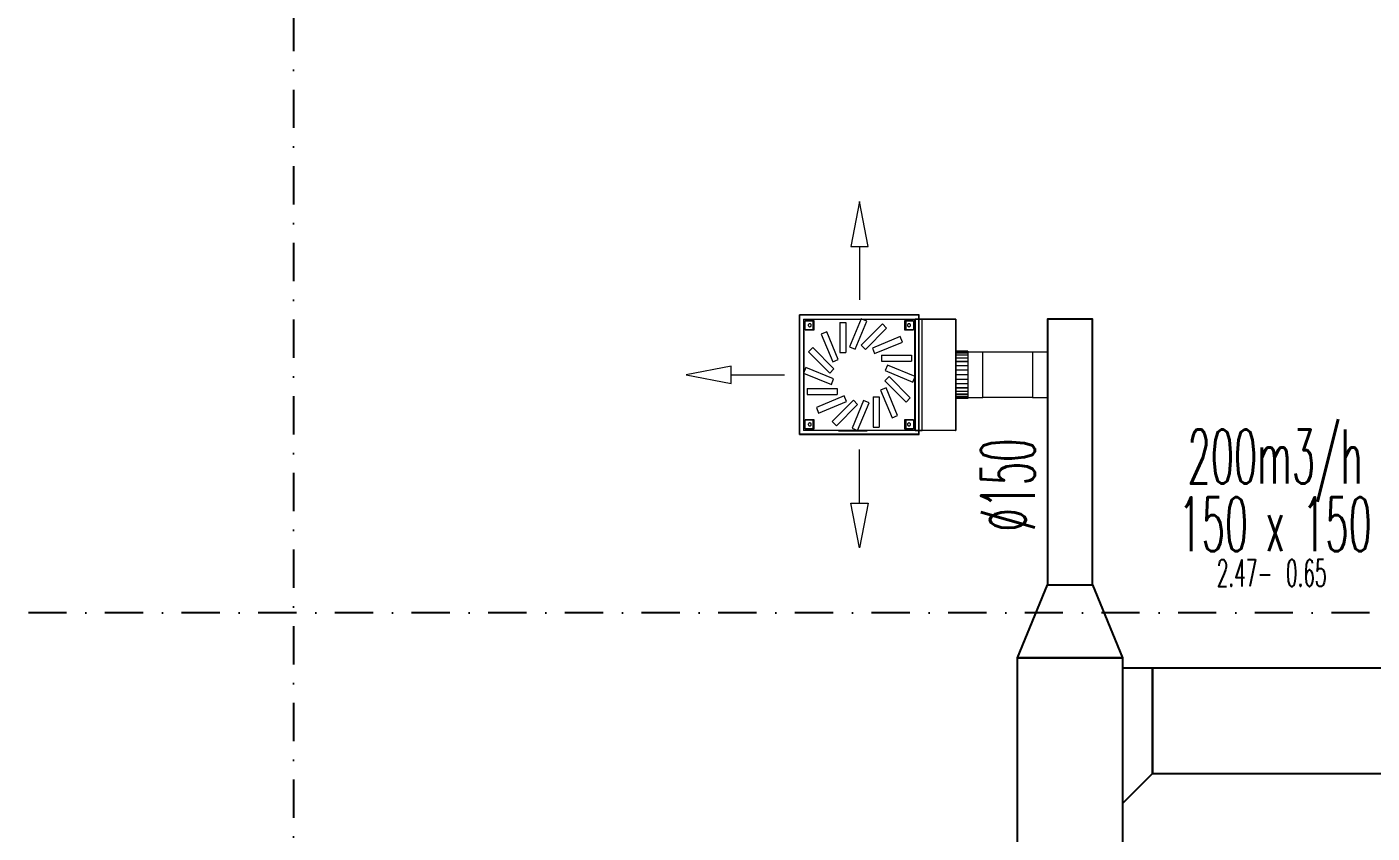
# Model space of a CAD drawing. Header units: inches. Extents: x -772 to 6765, y -813 to 4093.
# Drawn here: x 4611.3 to 5058.8, y 2571.7 to 2839.9 of the extents above; entities that cross this region are included whole.
import ezdxf
from ezdxf.enums import TextEntityAlignment as Align

# ---------------------------------------------------------------- set-up
doc = ezdxf.new("R2010")
doc.units = ezdxf.units.IN
doc.header["$MEASUREMENT"] = 0
doc.linetypes.add('DASHDOT', pattern=[25.4, 12.7, -6.35, 0, -6.35])
doc.layers.add('H_STR_Aks', color=250, linetype='DASHDOT')
doc.layers.add('MTY-UFLEME-KANALI', color=20, linetype='Continuous')
doc.layers.add('HIZ-PA', color=253, linetype='Continuous', lineweight=0, transparency=0.5)
for name, color, linetype, lineweight in [('MTY-UFLEME-KANALI-CAP', 21, 'Continuous', 0), ('MTY-UFLEME-KANALI-Flex', 21, 'ZIGZAG', 0), ('STM-U-MENFEZ', 2, 'Continuous', 0), ('VDI3805_Objects', 7, 'Continuous', 0)]:
    doc.layers.add(name, color=color, linetype=linetype, lineweight=lineweight)
doc.styles.add('CAP', font='simplxtw.shx', dxfattribs={"width": 0.65})
doc.linetypes.add('ZIGZAG', pattern='A,0.0001,-0.2,[131,ltypeshp.shx,S=0.2,R=0,X=-0.2,Y=0],-0.4,[131,ltypeshp.shx,S=0.2,R=180.00002,X=0.2,Y=0],-0.2', length=0.8001)

# ---------------------------------------------------------------- blocks, each defined once
blk = doc.blocks.new('HF 400x400')
at = {"layer": 'STM-U-MENFEZ'}
for points in [[(0.199, 0.6261), (0.2279, 0.6261), (0.199, 0.7751), (0.1701, 0.6261), (0.199, 0.6261), (0.199, 0.448)], [(-0.2281, 0.199), (-0.2281, 0.1701), (-0.3771, 0.199), (-0.2281, 0.2279), (-0.2281, 0.199), (-0.05, 0.199)], [(0.199, -0.2281), (0.2279, -0.2281), (0.199, -0.3771), (0.1701, -0.2281), (0.199, -0.2281), (0.199, -0.05)]]:
    blk.add_lwpolyline(points, dxfattribs=at)
at = {"layer": 'VDI3805_Objects', "color": 7}
for p, q in [((0, 0.398), (0, 0)), ((0, 0.398), (0.398, 0.398)), ((0.1084, 0.3542), (0.1225, 0.3683)), ((0.1225, 0.3683), (0.1932, 0.2976)), ((0.1294, 0.3845), (0.1294, 0.3855)), ((0.1294, 0.3855), (0.225, 0.3855)), ((0.225, 0.3845), (0.1294, 0.3845)), ((0.1746, 0.377), (0.1931, 0.3847)), ((0.2129, 0.2847), (0.1746, 0.377)), ((0.1931, 0.3847), (0.2314, 0.2923)), ((0.225, 0.3845), (0.225, 0.3855)), ((0.2446, 0.3728), (0.2646, 0.3728)), ((0.2446, 0.2728), (0.2446, 0.3728)), ((0.2646, 0.2728), (0.2646, 0.3728)), ((0.398, 0.398), (0.398, 0)), ((0.0559, 0.3077), (0.0635, 0.3261)), ((0.0635, 0.3261), (0.1559, 0.2879)), ((0.1791, 0.2835), (0.1084, 0.3542)), ((0.2694, 0.2497), (0.3077, 0.3421)), ((0.3261, 0.3345), (0.2879, 0.2421)), ((0.3077, 0.3421), (0.3261, 0.3345)), ((0.1483, 0.2694), (0.0559, 0.3077)), ((0.1559, 0.2879), (0.1483, 0.2694)), ((0.1932, 0.2976), (0.1791, 0.2835)), ((0.2314, 0.2923), (0.2129, 0.2847)), ((0.2446, 0.2728), (0.2646, 0.2728)), ((0.2835, 0.2189), (0.3542, 0.2896)), ((0.3683, 0.2755), (0.2976, 0.2048)), ((0.3542, 0.2896), (0.3683, 0.2755)), ((0.0133, 0.1931), (0.1057, 0.2314)), ((0.0252, 0.2446), (0.0252, 0.2646)), ((0.0252, 0.2646), (0.1252, 0.2646)), ((0.0252, 0.2446), (0.1252, 0.2446)), ((0.1057, 0.2314), (0.1133, 0.2129)), ((0.1252, 0.2446), (0.1252, 0.2646)), ((0.2879, 0.2421), (0.2694, 0.2497)), ((0.021, 0.1746), (0.0133, 0.1931)), ((0.1133, 0.2129), (0.021, 0.1746)), ((0.0297, 0.1225), (0.1004, 0.1932)), ((0.1145, 0.1791), (0.0438, 0.1084)), ((0.1004, 0.1932), (0.1145, 0.1791)), ((0.2976, 0.2048), (0.2835, 0.2189)), ((0.2847, 0.1851), (0.377, 0.2234)), ((0.2923, 0.1666), (0.2847, 0.1851)), ((0.3847, 0.2049), (0.2923, 0.1666)), ((0.377, 0.2234), (0.3847, 0.2049)), ((0.0719, 0.0635), (0.1101, 0.1559)), ((0.1286, 0.1483), (0.0903, 0.0559)), ((0.1101, 0.1559), (0.1286, 0.1483)), ((0.2728, 0.1534), (0.3728, 0.1534)), ((0.2728, 0.1334), (0.2728, 0.1534)), ((0.3728, 0.1334), (0.3728, 0.1534)), ((0.0438, 0.1084), (0.0297, 0.1225)), ((0.1334, 0.0252), (0.1334, 0.1252)), ((0.1334, 0.1252), (0.1534, 0.1252)), ((0.1534, 0.0252), (0.1534, 0.1252)), ((0.1666, 0.1057), (0.1851, 0.1133)), ((0.2049, 0.0133), (0.1666, 0.1057)), ((0.1851, 0.1133), (0.2234, 0.021)), ((0.2048, 0.1004), (0.2189, 0.1145)), ((0.2755, 0.0297), (0.2048, 0.1004)), ((0.2189, 0.1145), (0.2896, 0.0438)), ((0.2421, 0.1101), (0.2497, 0.1286)), ((0.3345, 0.0719), (0.2421, 0.1101)), ((0.2497, 0.1286), (0.3421, 0.0903)), ((0.2728, 0.1334), (0.3728, 0.1334)), ((0.3421, 0.0903), (0.3345, 0.0719)), ((0.0903, 0.0559), (0.0719, 0.0635)), ((0.1334, 0.0252), (0.1534, 0.0252)), ((0.2234, 0.021), (0.2049, 0.0133)), ((0.2896, 0.0438), (0.2755, 0.0297)), ((0.398, 0), (0, 0))]:
    blk.add_line(p, q, dxfattribs=at)
at = {"layer": 'VDI3805_Objects', "color": 0}
for p, q in [((0.397, 0.397), (0.001, 0.397)), ((0.001, 0.397), (0.001, 0.001)), ((0.397, 0.397), (0.397, 0.001)), ((0.397, 0.001), (0.001, 0.001))]:
    blk.add_line(p, q, dxfattribs=at)
at = {"layer": 'VDI3805_Objects', "color": 253}
for p, q in [((0.0135, 0.0135), (0.0135, 0.3845)), ((0.3845, 0.3845), (0.0135, 0.3845)), ((0.0145, 0.0145), (0.0145, 0.3835)), ((0.0145, 0.3835), (0.3835, 0.3835)), ((0.045, 0.379), (0.019, 0.379)), ((0.019, 0.379), (0.019, 0.349)), ((0.019, 0.379), (0.049, 0.379)), ((0.029, 0.364), (0.0291, 0.365)), ((0.0291, 0.363), (0.029, 0.364)), ((0.0291, 0.365), (0.0294, 0.3659)), ((0.0294, 0.3621), (0.0291, 0.363)), ((0.0294, 0.3659), (0.0298, 0.3668)), ((0.0298, 0.3612), (0.0294, 0.3621)), ((0.0298, 0.3668), (0.0305, 0.3675)), ((0.0305, 0.3605), (0.0298, 0.3612)), ((0.0305, 0.3675), (0.0312, 0.3682)), ((0.0312, 0.3598), (0.0305, 0.3605)), ((0.0312, 0.3682), (0.0321, 0.3686)), ((0.0321, 0.3594), (0.0312, 0.3598)), ((0.0321, 0.3686), (0.033, 0.3689)), ((0.033, 0.3591), (0.0321, 0.3594)), ((0.033, 0.3689), (0.034, 0.369)), ((0.034, 0.359), (0.033, 0.3591)), ((0.034, 0.369), (0.035, 0.3689)), ((0.035, 0.3591), (0.034, 0.359)), ((0.035, 0.3689), (0.0359, 0.3686)), ((0.0359, 0.3594), (0.035, 0.3591)), ((0.0359, 0.3686), (0.0368, 0.3682)), ((0.0368, 0.3598), (0.0359, 0.3594)), ((0.0368, 0.3682), (0.0375, 0.3675)), ((0.0375, 0.3605), (0.0368, 0.3598)), ((0.0375, 0.3675), (0.0382, 0.3668)), ((0.0382, 0.3612), (0.0375, 0.3605)), ((0.0382, 0.3668), (0.0386, 0.3659)), ((0.0386, 0.3621), (0.0382, 0.3612)), ((0.0386, 0.3659), (0.0389, 0.365)), ((0.0389, 0.363), (0.0386, 0.3621)), ((0.0389, 0.365), (0.039, 0.364)), ((0.039, 0.364), (0.0389, 0.363)), ((0.045, 0.379), (0.045, 0.349)), ((0.049, 0.379), (0.049, 0.349)), ((0.349, 0.349), (0.349, 0.379)), ((0.349, 0.379), (0.379, 0.379)), ((0.379, 0.379), (0.353, 0.379)), ((0.353, 0.349), (0.353, 0.379)), ((0.359, 0.364), (0.3591, 0.365)), ((0.3591, 0.363), (0.359, 0.364)), ((0.3591, 0.365), (0.3594, 0.3659)), ((0.3594, 0.3621), (0.3591, 0.363)), ((0.3594, 0.3659), (0.3598, 0.3668)), ((0.3598, 0.3612), (0.3594, 0.3621)), ((0.3598, 0.3668), (0.3605, 0.3675)), ((0.3605, 0.3605), (0.3598, 0.3612)), ((0.3605, 0.3675), (0.3612, 0.3682)), ((0.3612, 0.3598), (0.3605, 0.3605)), ((0.3612, 0.3682), (0.3621, 0.3686)), ((0.3621, 0.3594), (0.3612, 0.3598)), ((0.3621, 0.3686), (0.363, 0.3689)), ((0.363, 0.3591), (0.3621, 0.3594)), ((0.363, 0.3689), (0.364, 0.369)), ((0.364, 0.359), (0.363, 0.3591)), ((0.364, 0.369), (0.365, 0.3689)), ((0.365, 0.3591), (0.364, 0.359)), ((0.365, 0.3689), (0.3659, 0.3686)), ((0.3659, 0.3594), (0.365, 0.3591)), ((0.3659, 0.3686), (0.3668, 0.3682)), ((0.3668, 0.3598), (0.3659, 0.3594)), ((0.3668, 0.3682), (0.3675, 0.3675)), ((0.3675, 0.3605), (0.3668, 0.3598)), ((0.3675, 0.3675), (0.3682, 0.3668)), ((0.3682, 0.3612), (0.3675, 0.3605)), ((0.3682, 0.3668), (0.3686, 0.3659)), ((0.3686, 0.3621), (0.3682, 0.3612)), ((0.3686, 0.3659), (0.3689, 0.365)), ((0.3689, 0.363), (0.3686, 0.3621)), ((0.3689, 0.365), (0.369, 0.364)), ((0.369, 0.364), (0.3689, 0.363)), ((0.379, 0.349), (0.379, 0.379)), ((0.3835, 0.3835), (0.3835, 0.0145)), ((0.3845, 0.0135), (0.3845, 0.3845)), ((0.3845, 0.3845), (0.4073, 0.3845)), ((0.5195, 0.3845), (0.3845, 0.3845)), ((0.4073, 0.3845), (0.4073, 0.0135)), ((0.5195, 0.3845), (0.4073, 0.3845)), ((0.5185, 0.0135), (0.5185, 0.3845)), ((0.5185, 0.3845), (0.5195, 0.3845)), ((0.5195, 0.0135), (0.5195, 0.3845)), ((0.5195, 0.0135), (0.5195, 0.3845)), ((0.019, 0.349), (0.045, 0.349)), ((0.049, 0.349), (0.019, 0.349)), ((0.379, 0.349), (0.349, 0.349)), ((0.353, 0.349), (0.379, 0.349)), ((0.5195, 0.2765), (0.5195, 0.278)), ((0.5595, 0.278), (0.5195, 0.278)), ((0.5595, 0.277), (0.5195, 0.277)), ((0.5195, 0.277), (0.5195, 0.2755)), ((0.5195, 0.272), (0.5195, 0.2765)), ((0.5595, 0.2765), (0.5195, 0.2765)), ((0.5595, 0.2755), (0.5195, 0.2755)), ((0.5195, 0.2755), (0.5195, 0.2711)), ((0.5195, 0.2647), (0.5195, 0.272)), ((0.5595, 0.272), (0.5195, 0.272)), ((0.5595, 0.2711), (0.5195, 0.2711)), ((0.5195, 0.2711), (0.5195, 0.2639)), ((0.5595, 0.2765), (0.5595, 0.278)), ((0.5595, 0.2755), (0.5595, 0.277)), ((0.5595, 0.272), (0.5595, 0.2765)), ((0.5595, 0.2711), (0.5595, 0.2755)), ((0.5595, 0.2647), (0.5595, 0.272)), ((0.5595, 0.2639), (0.5595, 0.2711)), ((0.5195, 0.2549), (0.5195, 0.2647)), ((0.5595, 0.2647), (0.5195, 0.2647)), ((0.5595, 0.2639), (0.5195, 0.2639)), ((0.5195, 0.2639), (0.5195, 0.2542)), ((0.5195, 0.2429), (0.5195, 0.2549)), ((0.5595, 0.2549), (0.5195, 0.2549)), ((0.5595, 0.2542), (0.5195, 0.2542)), ((0.5195, 0.2542), (0.5195, 0.2423)), ((0.5195, 0.2292), (0.5195, 0.2429)), ((0.5595, 0.2429), (0.5195, 0.2429)), ((0.5595, 0.2423), (0.5195, 0.2423)), ((0.5195, 0.2423), (0.5195, 0.2288)), ((0.5195, 0.2144), (0.5195, 0.2292)), ((0.5595, 0.2292), (0.5195, 0.2292)), ((0.5595, 0.2288), (0.5195, 0.2288)), ((0.5195, 0.2288), (0.5195, 0.2142)), ((0.5595, 0.2549), (0.5595, 0.2647)), ((0.5595, 0.2542), (0.5595, 0.2639)), ((0.5595, 0.2429), (0.5595, 0.2549)), ((0.5595, 0.2423), (0.5595, 0.2542)), ((0.5595, 0.2292), (0.5595, 0.2429)), ((0.5595, 0.2288), (0.5595, 0.2423)), ((0.5595, 0.2144), (0.5595, 0.2292)), ((0.5595, 0.2142), (0.5595, 0.2288)), ((0.5195, 0.199), (0.5195, 0.2144)), ((0.5595, 0.2144), (0.5195, 0.2144)), ((0.5595, 0.2142), (0.5195, 0.2142)), ((0.5195, 0.2142), (0.5195, 0.199)), ((0.5195, 0.1836), (0.5195, 0.199)), ((0.5595, 0.199), (0.5195, 0.199)), ((0.5195, 0.199), (0.5195, 0.1838)), ((0.5595, 0.1838), (0.5195, 0.1838)), ((0.5195, 0.1838), (0.5195, 0.1692)), ((0.5195, 0.1688), (0.5195, 0.1836)), ((0.5595, 0.1836), (0.5195, 0.1836)), ((0.5595, 0.199), (0.5595, 0.2144)), ((0.5595, 0.199), (0.5595, 0.2142)), ((0.5595, 0.1836), (0.5595, 0.199)), ((0.5595, 0.1838), (0.5595, 0.199)), ((0.5595, 0.1692), (0.5595, 0.1838)), ((0.5595, 0.1688), (0.5595, 0.1836)), ((0.5595, 0.1692), (0.5195, 0.1692)), ((0.5195, 0.1692), (0.5195, 0.1557)), ((0.5195, 0.1551), (0.5195, 0.1688)), ((0.5595, 0.1688), (0.5195, 0.1688)), ((0.5595, 0.1557), (0.5195, 0.1557)), ((0.5195, 0.1557), (0.5195, 0.1438)), ((0.5195, 0.1431), (0.5195, 0.1551)), ((0.5595, 0.1551), (0.5195, 0.1551)), ((0.5595, 0.1438), (0.5195, 0.1438)), ((0.5195, 0.1438), (0.5195, 0.1341)), ((0.5195, 0.1333), (0.5195, 0.1431)), ((0.5595, 0.1431), (0.5195, 0.1431)), ((0.5595, 0.1557), (0.5595, 0.1692)), ((0.5595, 0.1551), (0.5595, 0.1688)), ((0.5595, 0.1438), (0.5595, 0.1557)), ((0.5595, 0.1431), (0.5595, 0.1551)), ((0.5595, 0.1341), (0.5595, 0.1438)), ((0.5595, 0.1333), (0.5595, 0.1431)), ((0.5595, 0.1341), (0.5195, 0.1341)), ((0.5195, 0.1341), (0.5195, 0.1269)), ((0.5195, 0.126), (0.5195, 0.1333)), ((0.5595, 0.1333), (0.5195, 0.1333)), ((0.5595, 0.1269), (0.5195, 0.1269)), ((0.5195, 0.1269), (0.5195, 0.1225)), ((0.5195, 0.1215), (0.5195, 0.126)), ((0.5595, 0.126), (0.5195, 0.126)), ((0.5595, 0.1225), (0.5195, 0.1225)), ((0.5195, 0.1225), (0.5195, 0.121)), ((0.5195, 0.1215), (0.5195, 0.12)), ((0.5595, 0.1215), (0.5195, 0.1215)), ((0.5595, 0.121), (0.5195, 0.121)), ((0.5595, 0.12), (0.5195, 0.12)), ((0.5595, 0.1269), (0.5595, 0.1341)), ((0.5595, 0.126), (0.5595, 0.1333)), ((0.5595, 0.1225), (0.5595, 0.1269)), ((0.5595, 0.1215), (0.5595, 0.126)), ((0.5595, 0.121), (0.5595, 0.1225)), ((0.5595, 0.12), (0.5595, 0.1215)), ((0.045, 0.049), (0.019, 0.049)), ((0.019, 0.049), (0.019, 0.019)), ((0.019, 0.049), (0.049, 0.049)), ((0.045, 0.049), (0.045, 0.019)), ((0.049, 0.049), (0.049, 0.019)), ((0.349, 0.019), (0.349, 0.049)), ((0.349, 0.049), (0.379, 0.049)), ((0.379, 0.049), (0.353, 0.049)), ((0.353, 0.019), (0.353, 0.049)), ((0.379, 0.019), (0.379, 0.049)), ((0.0135, 0.0135), (0.3845, 0.0135)), ((0.3835, 0.0145), (0.0145, 0.0145)), ((0.019, 0.019), (0.045, 0.019)), ((0.049, 0.019), (0.019, 0.019)), ((0.029, 0.034), (0.0291, 0.035)), ((0.0291, 0.033), (0.029, 0.034)), ((0.0291, 0.035), (0.0294, 0.0359)), ((0.0294, 0.0321), (0.0291, 0.033)), ((0.0294, 0.0359), (0.0298, 0.0368)), ((0.0298, 0.0312), (0.0294, 0.0321)), ((0.0298, 0.0368), (0.0305, 0.0375)), ((0.0305, 0.0305), (0.0298, 0.0312)), ((0.0305, 0.0375), (0.0312, 0.0382)), ((0.0312, 0.0298), (0.0305, 0.0305)), ((0.0312, 0.0382), (0.0321, 0.0386)), ((0.0321, 0.0294), (0.0312, 0.0298)), ((0.0321, 0.0386), (0.033, 0.0389)), ((0.033, 0.0291), (0.0321, 0.0294)), ((0.033, 0.0389), (0.034, 0.039)), ((0.034, 0.029), (0.033, 0.0291)), ((0.034, 0.039), (0.035, 0.0389)), ((0.035, 0.0291), (0.034, 0.029)), ((0.035, 0.0389), (0.0359, 0.0386)), ((0.0359, 0.0294), (0.035, 0.0291)), ((0.0359, 0.0386), (0.0368, 0.0382)), ((0.0368, 0.0298), (0.0359, 0.0294)), ((0.0368, 0.0382), (0.0375, 0.0375)), ((0.0375, 0.0305), (0.0368, 0.0298)), ((0.0375, 0.0375), (0.0382, 0.0368)), ((0.0382, 0.0312), (0.0375, 0.0305)), ((0.0382, 0.0368), (0.0386, 0.0359)), ((0.0386, 0.0321), (0.0382, 0.0312)), ((0.0386, 0.0359), (0.0389, 0.035)), ((0.0389, 0.033), (0.0386, 0.0321)), ((0.0389, 0.035), (0.039, 0.034)), ((0.039, 0.034), (0.0389, 0.033)), ((0.379, 0.019), (0.349, 0.019)), ((0.353, 0.019), (0.379, 0.019)), ((0.359, 0.034), (0.3591, 0.035)), ((0.3591, 0.033), (0.359, 0.034)), ((0.3591, 0.035), (0.3594, 0.0359)), ((0.3594, 0.0321), (0.3591, 0.033)), ((0.3594, 0.0359), (0.3598, 0.0368)), ((0.3598, 0.0312), (0.3594, 0.0321)), ((0.3598, 0.0368), (0.3605, 0.0375)), ((0.3605, 0.0305), (0.3598, 0.0312)), ((0.3605, 0.0375), (0.3612, 0.0382)), ((0.3612, 0.0298), (0.3605, 0.0305)), ((0.3612, 0.0382), (0.3621, 0.0386)), ((0.3621, 0.0294), (0.3612, 0.0298)), ((0.3621, 0.0386), (0.363, 0.0389)), ((0.363, 0.0291), (0.3621, 0.0294)), ((0.363, 0.0389), (0.364, 0.039)), ((0.364, 0.029), (0.363, 0.0291)), ((0.364, 0.039), (0.365, 0.0389)), ((0.365, 0.0291), (0.364, 0.029)), ((0.365, 0.0389), (0.3659, 0.0386)), ((0.3659, 0.0294), (0.365, 0.0291)), ((0.3659, 0.0386), (0.3668, 0.0382)), ((0.3668, 0.0298), (0.3659, 0.0294)), ((0.3668, 0.0382), (0.3675, 0.0375)), ((0.3675, 0.0305), (0.3668, 0.0298)), ((0.3675, 0.0375), (0.3682, 0.0368)), ((0.3682, 0.0312), (0.3675, 0.0305)), ((0.3682, 0.0368), (0.3686, 0.0359)), ((0.3686, 0.0321), (0.3682, 0.0312)), ((0.3686, 0.0359), (0.3689, 0.035)), ((0.3689, 0.033), (0.3686, 0.0321)), ((0.3689, 0.035), (0.369, 0.034)), ((0.369, 0.034), (0.3689, 0.033)), ((0.3845, 0.0135), (0.4073, 0.0135)), ((0.5195, 0.0135), (0.3845, 0.0135)), ((0.4073, 0.0135), (0.5195, 0.0135)), ((0.5195, 0.0135), (0.5185, 0.0135))]:
    blk.add_line(p, q, dxfattribs=at)
at = {"layer": 'VDI3805_Objects', "color": 38}
for p, q in [((0.1318, 0.3858), (0.1302, 0.3858)), ((0.1302, 0.3858), (0.1302, 0.3846)), ((0.1302, 0.3858), (0.1324, 0.3858)), ((0.1302, 0.3846), (0.1318, 0.3846)), ((0.1324, 0.3846), (0.1302, 0.3846)), ((0.1337, 0.3858), (0.1318, 0.3858)), ((0.1318, 0.3858), (0.1318, 0.3846)), ((0.1318, 0.3846), (0.1337, 0.3846)), ((0.1324, 0.3858), (0.1324, 0.3846)), ((0.134, 0.3858), (0.1337, 0.3858)), ((0.1337, 0.3858), (0.1337, 0.3846)), ((0.1337, 0.3846), (0.134, 0.3846)), ((0.134, 0.3858), (0.1352, 0.3858)), ((0.134, 0.3858), (0.134, 0.3846)), ((0.1352, 0.3846), (0.134, 0.3846)), ((0.1352, 0.3858), (0.1352, 0.3846)), ((0.1381, 0.3858), (0.1369, 0.3858)), ((0.1369, 0.3846), (0.1369, 0.3858)), ((0.1381, 0.3846), (0.1369, 0.3846)), ((0.1381, 0.3846), (0.1381, 0.3858)), ((0.1407, 0.3858), (0.1396, 0.3858)), ((0.1396, 0.3858), (0.1396, 0.3846)), ((0.1396, 0.3858), (0.1407, 0.3858)), ((0.1396, 0.3846), (0.1407, 0.3846)), ((0.1407, 0.3846), (0.1396, 0.3846)), ((0.1437, 0.3858), (0.1407, 0.3858)), ((0.1407, 0.3858), (0.1407, 0.3846)), ((0.1407, 0.3858), (0.1407, 0.3846)), ((0.1407, 0.3858), (0.1437, 0.3858)), ((0.1407, 0.3846), (0.1437, 0.3846)), ((0.1437, 0.3846), (0.1407, 0.3846)), ((0.1449, 0.3858), (0.1437, 0.3858)), ((0.1437, 0.3858), (0.1437, 0.3846)), ((0.1437, 0.3858), (0.1437, 0.3846)), ((0.1437, 0.3858), (0.1449, 0.3858)), ((0.1437, 0.3846), (0.1449, 0.3846)), ((0.1449, 0.3846), (0.1437, 0.3846)), ((0.1449, 0.3858), (0.1449, 0.3846)), ((0.1477, 0.3858), (0.1465, 0.3858)), ((0.1465, 0.3858), (0.1465, 0.3846)), ((0.1465, 0.3846), (0.1477, 0.3846)), ((0.1504, 0.3858), (0.1477, 0.3858)), ((0.1477, 0.3858), (0.1477, 0.3846)), ((0.1477, 0.3846), (0.1504, 0.3846)), ((0.1504, 0.3858), (0.1515, 0.3858)), ((0.1504, 0.3858), (0.1504, 0.3846)), ((0.1515, 0.3846), (0.1504, 0.3846)), ((0.1515, 0.3858), (0.1515, 0.3846)), ((0.1531, 0.3858), (0.1534, 0.3858)), ((0.1534, 0.3858), (0.1531, 0.3858)), ((0.1531, 0.3858), (0.1531, 0.3846)), ((0.1531, 0.3858), (0.1531, 0.3858)), ((0.1531, 0.3858), (0.1531, 0.3846)), ((0.1531, 0.3858), (0.1536, 0.3858)), ((0.1536, 0.3858), (0.1531, 0.3858)), ((0.1531, 0.3858), (0.1531, 0.3846)), ((0.1531, 0.3858), (0.1531, 0.3858)), ((0.1534, 0.3846), (0.1531, 0.3846)), ((0.1531, 0.3846), (0.1534, 0.3846)), ((0.1531, 0.3846), (0.1531, 0.3846)), ((0.1536, 0.3846), (0.1531, 0.3846)), ((0.1531, 0.3846), (0.1536, 0.3846)), ((0.1531, 0.3846), (0.1531, 0.3846)), ((0.1534, 0.3858), (0.1534, 0.3846)), ((0.1534, 0.3858), (0.1537, 0.3858)), ((0.1537, 0.3858), (0.1534, 0.3858)), ((0.1534, 0.3858), (0.1534, 0.3846)), ((0.1537, 0.3846), (0.1534, 0.3846)), ((0.1534, 0.3846), (0.1537, 0.3846)), ((0.1536, 0.3858), (0.1536, 0.3846)), ((0.1536, 0.3858), (0.1542, 0.3858)), ((0.1542, 0.3858), (0.1536, 0.3858)), ((0.1536, 0.3858), (0.1536, 0.3846)), ((0.1542, 0.3846), (0.1536, 0.3846)), ((0.1536, 0.3846), (0.1542, 0.3846)), ((0.1537, 0.3858), (0.1537, 0.3846)), ((0.1537, 0.3858), (0.154, 0.3858)), ((0.154, 0.3858), (0.1537, 0.3858)), ((0.1537, 0.3858), (0.1537, 0.3846)), ((0.154, 0.3846), (0.1537, 0.3846)), ((0.1537, 0.3846), (0.154, 0.3846)), ((0.154, 0.3858), (0.154, 0.3846)), ((0.154, 0.3858), (0.1543, 0.3858)), ((0.1544, 0.3858), (0.154, 0.3858)), ((0.154, 0.3858), (0.154, 0.3846)), ((0.1543, 0.3846), (0.154, 0.3846)), ((0.154, 0.3846), (0.1544, 0.3846)), ((0.1542, 0.3858), (0.1542, 0.3846)), ((0.1542, 0.3858), (0.1549, 0.3858)), ((0.1549, 0.3858), (0.1542, 0.3858)), ((0.1542, 0.3858), (0.1542, 0.3846)), ((0.1549, 0.3846), (0.1542, 0.3846)), ((0.1542, 0.3846), (0.1549, 0.3846)), ((0.1543, 0.3858), (0.1543, 0.3846)), ((0.1543, 0.3858), (0.1547, 0.3858)), ((0.1547, 0.3846), (0.1543, 0.3846)), ((0.1547, 0.3858), (0.1544, 0.3858)), ((0.1544, 0.3858), (0.1544, 0.3846)), ((0.1544, 0.3846), (0.1547, 0.3846)), ((0.1547, 0.3858), (0.1547, 0.3846)), ((0.1547, 0.3858), (0.1551, 0.3858)), ((0.1551, 0.3858), (0.1547, 0.3858)), ((0.1547, 0.3858), (0.1547, 0.3846)), ((0.1551, 0.3846), (0.1547, 0.3846)), ((0.1547, 0.3846), (0.1551, 0.3846)), ((0.1549, 0.3858), (0.1549, 0.3846)), ((0.1549, 0.3858), (0.1555, 0.3858)), ((0.1555, 0.3858), (0.1549, 0.3858)), ((0.1549, 0.3858), (0.1549, 0.3846)), ((0.1555, 0.3846), (0.1549, 0.3846)), ((0.1549, 0.3846), (0.1555, 0.3846)), ((0.1551, 0.3858), (0.1551, 0.3846)), ((0.1551, 0.3858), (0.1554, 0.3858)), ((0.1554, 0.3858), (0.1551, 0.3858)), ((0.1551, 0.3858), (0.1551, 0.3846)), ((0.1554, 0.3846), (0.1551, 0.3846)), ((0.1551, 0.3846), (0.1554, 0.3846)), ((0.1554, 0.3858), (0.1554, 0.3846)), ((0.1554, 0.3858), (0.1558, 0.3858)), ((0.1558, 0.3858), (0.1554, 0.3858)), ((0.1554, 0.3858), (0.1554, 0.3846)), ((0.1558, 0.3846), (0.1554, 0.3846)), ((0.1554, 0.3846), (0.1558, 0.3846)), ((0.1555, 0.3858), (0.1555, 0.3846)), ((0.1555, 0.3858), (0.1561, 0.3858)), ((0.1561, 0.3858), (0.1555, 0.3858)), ((0.1555, 0.3858), (0.1555, 0.3846)), ((0.1561, 0.3846), (0.1555, 0.3846)), ((0.1555, 0.3846), (0.1561, 0.3846)), ((0.1558, 0.3858), (0.1558, 0.3846)), ((0.1558, 0.3858), (0.1561, 0.3858)), ((0.1561, 0.3858), (0.1558, 0.3858)), ((0.1558, 0.3858), (0.1558, 0.3846)), ((0.1561, 0.3846), (0.1558, 0.3846)), ((0.1558, 0.3846), (0.1561, 0.3846)), ((0.1561, 0.3858), (0.1561, 0.3846)), ((0.1561, 0.3858), (0.1563, 0.3858)), ((0.1563, 0.3858), (0.1561, 0.3858)), ((0.1561, 0.3858), (0.1561, 0.3846)), ((0.1561, 0.3858), (0.1561, 0.3846)), ((0.1561, 0.3858), (0.1566, 0.3858)), ((0.1566, 0.3858), (0.1561, 0.3858)), ((0.1561, 0.3858), (0.1561, 0.3846)), ((0.1563, 0.3846), (0.1561, 0.3846)), ((0.1561, 0.3846), (0.1563, 0.3846)), ((0.1566, 0.3846), (0.1561, 0.3846)), ((0.1561, 0.3846), (0.1566, 0.3846)), ((0.1563, 0.3858), (0.1563, 0.3846)), ((0.1563, 0.3858), (0.1565, 0.3858)), ((0.1565, 0.3858), (0.1563, 0.3858)), ((0.1563, 0.3858), (0.1563, 0.3846)), ((0.1565, 0.3846), (0.1563, 0.3846)), ((0.1563, 0.3846), (0.1565, 0.3846)), ((0.1565, 0.3858), (0.1565, 0.3846)), ((0.1565, 0.3858), (0.1566, 0.3858)), ((0.1566, 0.3858), (0.1565, 0.3858)), ((0.1565, 0.3858), (0.1565, 0.3846)), ((0.1566, 0.3846), (0.1565, 0.3846)), ((0.1565, 0.3846), (0.1566, 0.3846)), ((0.1566, 0.3858), (0.1566, 0.3846)), ((0.1566, 0.3858), (0.1566, 0.3858)), ((0.1566, 0.3858), (0.1566, 0.3846)), ((0.1566, 0.3858), (0.1566, 0.3858)), ((0.1566, 0.3858), (0.1566, 0.3846)), ((0.1566, 0.3858), (0.1566, 0.3846)), ((0.1566, 0.3858), (0.1571, 0.3858)), ((0.1571, 0.3858), (0.1566, 0.3858)), ((0.1566, 0.3858), (0.1566, 0.3846)), ((0.1566, 0.3846), (0.1566, 0.3846)), ((0.1566, 0.3846), (0.1566, 0.3846)), ((0.1571, 0.3846), (0.1566, 0.3846)), ((0.1566, 0.3846), (0.1571, 0.3846)), ((0.1571, 0.3858), (0.1571, 0.3846)), ((0.1571, 0.3858), (0.1575, 0.3858)), ((0.1575, 0.3858), (0.1571, 0.3858)), ((0.1571, 0.3858), (0.1571, 0.3846)), ((0.1575, 0.3846), (0.1571, 0.3846)), ((0.1571, 0.3846), (0.1575, 0.3846)), ((0.1575, 0.3858), (0.1575, 0.3846)), ((0.1575, 0.3858), (0.1578, 0.3858)), ((0.1578, 0.3846), (0.1575, 0.3846)), ((0.1578, 0.3858), (0.1578, 0.3846)), ((0.1578, 0.3858), (0.1579, 0.3858)), ((0.1579, 0.3846), (0.1578, 0.3846)), ((0.1579, 0.3858), (0.1579, 0.3846)), ((0.1579, 0.3858), (0.158, 0.3858)), ((0.158, 0.3846), (0.1579, 0.3846)), ((0.158, 0.3858), (0.158, 0.3846)), ((0.1596, 0.3858), (0.1634, 0.3858)), ((0.1596, 0.3858), (0.1596, 0.3846)), ((0.1596, 0.3858), (0.1623, 0.3858)), ((0.1634, 0.3846), (0.1596, 0.3846)), ((0.1623, 0.3846), (0.1596, 0.3846)), ((0.1623, 0.3858), (0.1623, 0.3846)), ((0.1634, 0.3858), (0.1634, 0.3846)), ((0.1701, 0.3858), (0.1649, 0.3858)), ((0.1649, 0.3858), (0.1649, 0.3846)), ((0.1649, 0.3858), (0.1669, 0.3858)), ((0.1649, 0.3846), (0.1701, 0.3846)), ((0.1669, 0.3846), (0.1649, 0.3846)), ((0.1669, 0.3858), (0.1669, 0.3846)), ((0.1669, 0.3858), (0.1681, 0.3858)), ((0.1681, 0.3846), (0.1669, 0.3846)), ((0.1681, 0.3858), (0.1681, 0.3846)), ((0.1681, 0.3858), (0.1701, 0.3858)), ((0.1701, 0.3846), (0.1681, 0.3846)), ((0.1701, 0.3858), (0.1701, 0.3846)), ((0.1711, 0.3858), (0.1709, 0.3858)), ((0.1709, 0.3858), (0.1709, 0.3846)), ((0.1709, 0.3858), (0.1709, 0.3858)), ((0.1709, 0.3858), (0.1709, 0.3846)), ((0.1709, 0.3846), (0.1711, 0.3846)), ((0.1709, 0.3846), (0.1709, 0.3846)), ((0.1713, 0.3858), (0.1711, 0.3858)), ((0.1711, 0.3858), (0.1711, 0.3846)), ((0.1711, 0.3846), (0.1713, 0.3846)), ((0.1712, 0.3846), (0.1712, 0.3858)), ((0.1712, 0.3858), (0.1713, 0.3858)), ((0.1713, 0.3846), (0.1712, 0.3846)), ((0.1716, 0.3858), (0.1713, 0.3858)), ((0.1713, 0.3858), (0.1713, 0.3846)), ((0.1714, 0.3858), (0.1713, 0.3858)), ((0.1713, 0.3846), (0.1713, 0.3858)), ((0.1713, 0.3846), (0.1716, 0.3846)), ((0.1713, 0.3846), (0.1714, 0.3846)), ((0.1714, 0.3846), (0.1714, 0.3858)), ((0.1716, 0.3858), (0.1714, 0.3858)), ((0.1714, 0.3846), (0.1716, 0.3846)), ((0.1719, 0.3858), (0.1716, 0.3858)), ((0.1716, 0.3858), (0.1716, 0.3846)), ((0.1716, 0.3846), (0.1716, 0.3858)), ((0.1718, 0.3858), (0.1716, 0.3858)), ((0.1716, 0.3846), (0.1719, 0.3846)), ((0.1716, 0.3846), (0.1718, 0.3846)), ((0.1718, 0.3846), (0.1718, 0.3858)), ((0.1721, 0.3858), (0.1718, 0.3858)), ((0.1718, 0.3846), (0.1721, 0.3846)), ((0.1723, 0.3858), (0.1719, 0.3858)), ((0.1719, 0.3858), (0.1719, 0.3846)), ((0.1719, 0.3846), (0.1723, 0.3846)), ((0.1721, 0.3846), (0.1721, 0.3858)), ((0.1724, 0.3858), (0.1721, 0.3858)), ((0.1722, 0.3858), (0.1721, 0.3858)), ((0.1721, 0.3858), (0.1721, 0.3846)), ((0.1721, 0.3858), (0.1721, 0.3858)), ((0.1721, 0.3858), (0.1721, 0.3846)), ((0.1721, 0.3858), (0.1721, 0.3858)), ((0.1721, 0.3858), (0.1721, 0.3846)), ((0.1721, 0.3858), (0.1721, 0.3858)), ((0.1721, 0.3858), (0.1721, 0.3846)), ((0.1721, 0.3858), (0.1721, 0.3858)), ((0.1721, 0.3858), (0.1721, 0.3846)), ((0.1721, 0.3858), (0.1722, 0.3858)), ((0.1727, 0.3858), (0.1721, 0.3858)), ((0.1721, 0.3858), (0.1721, 0.3846)), ((0.1721, 0.3858), (0.1725, 0.3858)), ((0.1721, 0.3846), (0.1724, 0.3846)), ((0.1721, 0.3846), (0.1722, 0.3846)), ((0.1721, 0.3846), (0.1721, 0.3846)), ((0.1721, 0.3846), (0.1721, 0.3846)), ((0.1721, 0.3846), (0.1721, 0.3846)), ((0.1721, 0.3846), (0.1721, 0.3846)), ((0.1722, 0.3846), (0.1721, 0.3846)), ((0.1721, 0.3846), (0.1727, 0.3846)), ((0.1725, 0.3846), (0.1721, 0.3846)), ((0.1721, 0.3846), (0.1721, 0.3846)), ((0.1723, 0.3858), (0.1722, 0.3858)), ((0.1722, 0.3858), (0.1722, 0.3846)), ((0.1722, 0.3858), (0.1722, 0.3846)), ((0.1722, 0.3858), (0.1723, 0.3858)), ((0.1722, 0.3846), (0.1723, 0.3846)), ((0.1723, 0.3846), (0.1722, 0.3846)), ((0.1727, 0.3858), (0.1723, 0.3858)), ((0.1723, 0.3858), (0.1723, 0.3846)), ((0.1724, 0.3858), (0.1723, 0.3858)), ((0.1723, 0.3858), (0.1723, 0.3846)), ((0.1723, 0.3858), (0.1723, 0.3846)), ((0.1723, 0.3858), (0.1724, 0.3858)), ((0.1723, 0.3846), (0.1727, 0.3846)), ((0.1723, 0.3846), (0.1724, 0.3846)), ((0.1724, 0.3846), (0.1723, 0.3846)), ((0.1724, 0.3846), (0.1724, 0.3858)), ((0.1728, 0.3858), (0.1724, 0.3858)), ((0.1725, 0.3858), (0.1724, 0.3858)), ((0.1724, 0.3858), (0.1724, 0.3846)), ((0.1724, 0.3858), (0.1724, 0.3846)), ((0.1724, 0.3858), (0.1726, 0.3858)), ((0.1724, 0.3846), (0.1728, 0.3846)), ((0.1724, 0.3846), (0.1725, 0.3846)), ((0.1726, 0.3846), (0.1724, 0.3846)), ((0.1726, 0.3858), (0.1725, 0.3858)), ((0.1725, 0.3858), (0.1725, 0.3846)), ((0.1725, 0.3858), (0.1725, 0.3846)), ((0.1725, 0.3858), (0.1732, 0.3858)), ((0.1725, 0.3846), (0.1725, 0.3858)), ((0.1725, 0.3858), (0.1725, 0.3858)), ((0.1725, 0.3846), (0.1725, 0.3858)), ((0.1725, 0.3858), (0.1725, 0.3858)), ((0.1725, 0.3846), (0.1725, 0.3858)), ((0.1725, 0.3858), (0.1725, 0.3858)), ((0.1725, 0.3846), (0.1725, 0.3858)), ((0.1726, 0.3858), (0.1725, 0.3858)), ((0.1725, 0.3846), (0.1726, 0.3846)), ((0.1732, 0.3846), (0.1725, 0.3846)), ((0.1725, 0.3846), (0.1725, 0.3846)), ((0.1725, 0.3846), (0.1725, 0.3846)), ((0.1725, 0.3846), (0.1725, 0.3846)), ((0.1725, 0.3846), (0.1726, 0.3846)), ((0.1728, 0.3858), (0.1726, 0.3858)), ((0.1726, 0.3858), (0.1726, 0.3846)), ((0.1726, 0.3858), (0.1726, 0.3846)), ((0.1726, 0.3858), (0.1727, 0.3858)), ((0.1726, 0.3846), (0.1726, 0.3858)), ((0.1726, 0.3846), (0.1726, 0.3858)), ((0.1726, 0.3858), (0.1726, 0.3858)), ((0.1727, 0.3858), (0.1726, 0.3858)), ((0.1726, 0.3846), (0.1728, 0.3846)), ((0.1727, 0.3846), (0.1726, 0.3846)), ((0.1726, 0.3846), (0.1726, 0.3846)), ((0.1726, 0.3846), (0.1727, 0.3846)), ((0.1732, 0.3858), (0.1727, 0.3858)), ((0.1727, 0.3858), (0.1727, 0.3846)), ((0.1727, 0.3858), (0.1727, 0.3846)), ((0.1727, 0.3846), (0.1727, 0.3858)), ((0.1727, 0.3846), (0.1727, 0.3858)), ((0.1727, 0.3858), (0.1727, 0.3858)), ((0.1728, 0.3858), (0.1727, 0.3858)), ((0.1727, 0.3846), (0.1732, 0.3846)), ((0.1727, 0.3846), (0.1727, 0.3846)), ((0.1727, 0.3846), (0.1728, 0.3846)), ((0.1728, 0.3846), (0.1728, 0.3858)), ((0.1732, 0.3858), (0.1728, 0.3858)), ((0.1741, 0.3858), (0.1728, 0.3858)), ((0.1728, 0.3858), (0.1728, 0.3846)), ((0.1737, 0.3858), (0.1728, 0.3858)), ((0.1728, 0.3846), (0.1732, 0.3846)), ((0.1728, 0.3846), (0.1741, 0.3846)), ((0.1728, 0.3846), (0.1737, 0.3846)), ((0.1736, 0.3858), (0.1732, 0.3858)), ((0.1732, 0.3858), (0.1732, 0.3846)), ((0.1736, 0.3858), (0.1732, 0.3858)), ((0.1732, 0.3858), (0.1732, 0.3846)), ((0.1732, 0.3858), (0.1737, 0.3858)), ((0.1732, 0.3846), (0.1736, 0.3846)), ((0.1732, 0.3846), (0.1736, 0.3846)), ((0.1737, 0.3846), (0.1732, 0.3846)), ((0.1741, 0.3858), (0.1736, 0.3858)), ((0.1736, 0.3846), (0.1736, 0.3858)), ((0.1739, 0.3858), (0.1736, 0.3858)), ((0.1736, 0.3858), (0.1736, 0.3846)), ((0.1741, 0.3846), (0.1736, 0.3846)), ((0.1736, 0.3846), (0.1739, 0.3846)), ((0.1737, 0.3858), (0.1737, 0.3846)), ((0.1737, 0.3858), (0.1741, 0.3858)), ((0.1741, 0.3846), (0.1737, 0.3846)), ((0.1739, 0.3846), (0.1739, 0.3858)), ((0.1743, 0.3858), (0.1739, 0.3858)), ((0.1739, 0.3846), (0.1743, 0.3846)), ((0.1745, 0.3858), (0.1741, 0.3858)), ((0.1741, 0.3858), (0.1741, 0.3846)), ((0.1741, 0.3858), (0.1741, 0.3846)), ((0.1745, 0.3846), (0.1741, 0.3846)), ((0.1743, 0.3846), (0.1743, 0.3858)), ((0.1746, 0.3858), (0.1743, 0.3858)), ((0.1743, 0.3846), (0.1746, 0.3846)), ((0.1748, 0.3858), (0.1745, 0.3858)), ((0.1745, 0.3858), (0.1745, 0.3846)), ((0.1748, 0.3846), (0.1745, 0.3846)), ((0.1746, 0.3846), (0.1746, 0.3858)), ((0.1748, 0.3858), (0.1746, 0.3858)), ((0.1746, 0.3846), (0.1748, 0.3846)), ((0.1748, 0.3858), (0.1751, 0.3858)), ((0.1748, 0.3846), (0.1748, 0.3858)), ((0.175, 0.3858), (0.1748, 0.3858)), ((0.1748, 0.3858), (0.1748, 0.3846)), ((0.1751, 0.3846), (0.1748, 0.3846)), ((0.1748, 0.3846), (0.175, 0.3846)), ((0.175, 0.3846), (0.175, 0.3858)), ((0.1751, 0.3858), (0.175, 0.3858)), ((0.175, 0.3846), (0.1751, 0.3846)), ((0.1751, 0.3858), (0.1751, 0.3846)), ((0.1753, 0.3858), (0.1751, 0.3858)), ((0.1751, 0.3846), (0.1751, 0.3858)), ((0.1751, 0.3846), (0.1751, 0.3858)), ((0.1751, 0.3858), (0.1751, 0.3858)), ((0.1753, 0.3846), (0.1751, 0.3846)), ((0.1751, 0.3846), (0.1751, 0.3846)), ((0.1754, 0.3858), (0.1753, 0.3858)), ((0.1753, 0.3858), (0.1753, 0.3846)), ((0.1754, 0.3846), (0.1753, 0.3846)), ((0.1755, 0.3858), (0.1754, 0.3858)), ((0.1754, 0.3858), (0.1754, 0.3846)), ((0.1755, 0.3846), (0.1754, 0.3846)), ((0.1755, 0.3858), (0.1755, 0.3846)), ((0.177, 0.3858), (0.1766, 0.3858)), ((0.1766, 0.3858), (0.1766, 0.3846)), ((0.1766, 0.3858), (0.1797, 0.3858)), ((0.1766, 0.3846), (0.177, 0.3846)), ((0.1797, 0.3846), (0.1766, 0.3846)), ((0.1801, 0.3858), (0.177, 0.3858)), ((0.177, 0.3858), (0.177, 0.3846)), ((0.177, 0.3846), (0.1801, 0.3846)), ((0.1802, 0.3858), (0.1771, 0.3858)), ((0.1771, 0.3858), (0.1771, 0.3846)), ((0.1771, 0.3858), (0.1855, 0.3858)), ((0.1771, 0.3846), (0.1802, 0.3846)), ((0.1855, 0.3846), (0.1771, 0.3846)), ((0.1778, 0.3858), (0.1775, 0.3858)), ((0.1775, 0.3858), (0.1775, 0.3846)), ((0.1775, 0.3858), (0.1806, 0.3858)), ((0.1775, 0.3846), (0.1778, 0.3846)), ((0.1806, 0.3846), (0.1775, 0.3846)), ((0.1809, 0.3858), (0.1778, 0.3858)), ((0.1778, 0.3858), (0.1778, 0.3846)), ((0.1778, 0.3846), (0.1809, 0.3846)), ((0.1787, 0.3858), (0.1783, 0.3858)), ((0.1783, 0.3858), (0.1783, 0.3846)), ((0.1783, 0.3858), (0.1814, 0.3858)), ((0.1783, 0.3846), (0.1787, 0.3846)), ((0.1814, 0.3846), (0.1783, 0.3846)), ((0.1818, 0.3858), (0.1787, 0.3858)), ((0.1787, 0.3858), (0.1787, 0.3846)), ((0.1787, 0.3846), (0.1818, 0.3846)), ((0.1795, 0.3858), (0.1792, 0.3858)), ((0.1792, 0.3858), (0.1792, 0.3846)), ((0.1792, 0.3858), (0.1823, 0.3858)), ((0.1792, 0.3846), (0.1795, 0.3846)), ((0.1823, 0.3846), (0.1792, 0.3846)), ((0.1819, 0.3858), (0.1795, 0.3858)), ((0.1795, 0.3858), (0.1795, 0.3846)), ((0.1795, 0.3846), (0.1819, 0.3846)), ((0.1797, 0.3858), (0.1797, 0.3846)), ((0.1797, 0.3858), (0.1801, 0.3858)), ((0.1801, 0.3846), (0.1797, 0.3846)), ((0.1804, 0.3858), (0.18, 0.3858)), ((0.18, 0.3858), (0.18, 0.3846)), ((0.18, 0.3858), (0.1814, 0.3858)), ((0.18, 0.3846), (0.1804, 0.3846)), ((0.1814, 0.3846), (0.18, 0.3846)), ((0.1801, 0.3858), (0.1801, 0.3846)), ((0.1886, 0.3858), (0.1802, 0.3858)), ((0.1802, 0.3858), (0.1802, 0.3846)), ((0.1802, 0.3846), (0.1886, 0.3846)), ((0.1811, 0.3858), (0.1804, 0.3858)), ((0.1804, 0.3858), (0.1804, 0.3846)), ((0.1804, 0.3846), (0.1811, 0.3846)), ((0.1806, 0.3858), (0.1806, 0.3846)), ((0.1806, 0.3858), (0.1809, 0.3858)), ((0.1809, 0.3846), (0.1806, 0.3846)), ((0.1809, 0.3858), (0.1809, 0.3846)), ((0.1814, 0.3858), (0.1811, 0.3858)), ((0.1811, 0.3858), (0.1811, 0.3846)), ((0.1811, 0.3846), (0.1814, 0.3846)), ((0.1814, 0.3858), (0.1814, 0.3846)), ((0.1814, 0.3858), (0.1818, 0.3858)), ((0.1814, 0.3858), (0.1814, 0.3846)), ((0.1818, 0.3846), (0.1814, 0.3846)), ((0.1818, 0.3858), (0.1818, 0.3846)), ((0.1823, 0.3858), (0.1819, 0.3858)), ((0.1819, 0.3858), (0.1819, 0.3846)), ((0.1819, 0.3846), (0.1823, 0.3846)), ((0.1823, 0.3858), (0.1823, 0.3846)), ((0.183, 0.3858), (0.1861, 0.3858)), ((0.1833, 0.3858), (0.183, 0.3858)), ((0.183, 0.3858), (0.183, 0.3846)), ((0.1861, 0.3846), (0.183, 0.3846)), ((0.183, 0.3846), (0.1833, 0.3846)), ((0.1856, 0.3858), (0.1833, 0.3858)), ((0.1833, 0.3858), (0.1833, 0.3846)), ((0.1833, 0.3858), (0.1836, 0.3858)), ((0.1864, 0.3858), (0.1833, 0.3858)), ((0.1833, 0.3858), (0.1833, 0.3846)), ((0.1833, 0.3846), (0.1856, 0.3846)), ((0.1836, 0.3846), (0.1833, 0.3846)), ((0.1833, 0.3846), (0.1864, 0.3846)), ((0.1836, 0.3858), (0.1852, 0.3858)), ((0.1836, 0.3858), (0.1836, 0.3846)), ((0.1852, 0.3846), (0.1836, 0.3846)), ((0.1838, 0.3858), (0.1869, 0.3858)), ((0.1842, 0.3858), (0.1838, 0.3858)), ((0.1838, 0.3858), (0.1838, 0.3846)), ((0.1869, 0.3846), (0.1838, 0.3846)), ((0.1838, 0.3846), (0.1842, 0.3846)), ((0.1847, 0.3858), (0.1841, 0.3858)), ((0.1841, 0.3858), (0.1841, 0.3846)), ((0.1841, 0.3858), (0.1844, 0.3858)), ((0.1841, 0.3846), (0.1847, 0.3846)), ((0.1844, 0.3846), (0.1841, 0.3846)), ((0.1873, 0.3858), (0.1842, 0.3858)), ((0.1842, 0.3858), (0.1842, 0.3846)), ((0.1842, 0.3846), (0.1873, 0.3846)), ((0.1844, 0.3858), (0.1844, 0.3846)), ((0.1844, 0.3858), (0.1847, 0.3858)), ((0.1847, 0.3846), (0.1844, 0.3846)), ((0.1847, 0.3858), (0.1847, 0.3846)), ((0.1847, 0.3858), (0.1878, 0.3858)), ((0.185, 0.3858), (0.1847, 0.3858)), ((0.1847, 0.3858), (0.1847, 0.3846)), ((0.1878, 0.3846), (0.1847, 0.3846)), ((0.1847, 0.3846), (0.185, 0.3846)), ((0.1881, 0.3858), (0.185, 0.3858)), ((0.185, 0.3858), (0.185, 0.3846)), ((0.185, 0.3846), (0.1881, 0.3846)), ((0.1852, 0.3858), (0.1852, 0.3846)), ((0.1852, 0.3858), (0.1856, 0.3858)), ((0.1856, 0.3846), (0.1852, 0.3846)), ((0.1855, 0.3858), (0.1886, 0.3858)), ((0.1855, 0.3858), (0.1855, 0.3846)), ((0.1886, 0.3846), (0.1855, 0.3846)), ((0.1856, 0.3858), (0.1856, 0.3846)), ((0.1861, 0.3858), (0.1861, 0.3846)), ((0.1861, 0.3858), (0.1864, 0.3858)), ((0.1864, 0.3846), (0.1861, 0.3846)), ((0.1864, 0.3858), (0.1864, 0.3846)), ((0.1869, 0.3858), (0.1869, 0.3846)), ((0.1869, 0.3858), (0.1873, 0.3858)), ((0.1873, 0.3846), (0.1869, 0.3846)), ((0.1873, 0.3858), (0.1873, 0.3846)), ((0.1878, 0.3858), (0.1878, 0.3846)), ((0.1878, 0.3858), (0.1881, 0.3858)), ((0.1881, 0.3846), (0.1878, 0.3846)), ((0.1881, 0.3858), (0.1881, 0.3846)), ((0.1886, 0.3858), (0.1886, 0.3846)), ((0.1891, 0.3858), (0.189, 0.3858)), ((0.189, 0.3858), (0.189, 0.3846)), ((0.1891, 0.3846), (0.189, 0.3846)), ((0.1895, 0.3858), (0.1891, 0.3858)), ((0.1891, 0.3858), (0.1891, 0.3846)), ((0.1891, 0.3846), (0.1895, 0.3846)), ((0.19, 0.3858), (0.1895, 0.3858)), ((0.1895, 0.3858), (0.1895, 0.3846)), ((0.1895, 0.3846), (0.19, 0.3846)), ((0.1908, 0.3858), (0.19, 0.3858)), ((0.19, 0.3858), (0.19, 0.3846)), ((0.19, 0.3846), (0.1908, 0.3846)), ((0.1908, 0.3858), (0.1917, 0.3858)), ((0.1908, 0.3858), (0.1908, 0.3846)), ((0.1917, 0.3846), (0.1908, 0.3846)), ((0.1917, 0.3858), (0.1917, 0.3846)), ((0.1917, 0.3858), (0.1927, 0.3858)), ((0.1917, 0.3846), (0.1917, 0.3858)), ((0.1917, 0.3858), (0.1918, 0.3858)), ((0.1927, 0.3846), (0.1917, 0.3846)), ((0.1918, 0.3846), (0.1917, 0.3846)), ((0.192, 0.3858), (0.1918, 0.3858)), ((0.1918, 0.3846), (0.1918, 0.3858)), ((0.1918, 0.3846), (0.192, 0.3846)), ((0.192, 0.3846), (0.192, 0.3858)), ((0.192, 0.3858), (0.1923, 0.3858)), ((0.1923, 0.3846), (0.192, 0.3846)), ((0.1923, 0.3846), (0.1923, 0.3858)), ((0.1923, 0.3858), (0.1927, 0.3858)), ((0.1927, 0.3846), (0.1923, 0.3846)), ((0.1927, 0.3858), (0.1927, 0.3846)), ((0.1927, 0.3858), (0.1938, 0.3858)), ((0.1927, 0.3846), (0.1927, 0.3858)), ((0.1927, 0.3858), (0.1932, 0.3858)), ((0.1938, 0.3846), (0.1927, 0.3846)), ((0.1932, 0.3846), (0.1927, 0.3846)), ((0.1932, 0.3846), (0.1932, 0.3858)), ((0.1932, 0.3858), (0.1937, 0.3858)), ((0.1937, 0.3846), (0.1932, 0.3846)), ((0.1937, 0.3846), (0.1937, 0.3858)), ((0.1937, 0.3858), (0.1944, 0.3858)), ((0.1944, 0.3846), (0.1937, 0.3846)), ((0.1938, 0.3858), (0.1938, 0.3846)), ((0.1938, 0.3858), (0.195, 0.3858)), ((0.195, 0.3846), (0.1938, 0.3846)), ((0.1944, 0.3846), (0.1944, 0.3858)), ((0.195, 0.3858), (0.1944, 0.3858)), ((0.1944, 0.3846), (0.195, 0.3846)), ((0.195, 0.3858), (0.195, 0.3846)), ((0.1956, 0.3858), (0.195, 0.3858)), ((0.1962, 0.3858), (0.195, 0.3858)), ((0.195, 0.3846), (0.1956, 0.3846)), ((0.195, 0.3846), (0.1962, 0.3846)), ((0.1956, 0.3846), (0.1956, 0.3858)), ((0.1963, 0.3858), (0.1956, 0.3858)), ((0.1956, 0.3846), (0.1963, 0.3846)), ((0.1973, 0.3858), (0.1962, 0.3858)), ((0.1962, 0.3858), (0.1962, 0.3846)), ((0.1962, 0.3846), (0.1973, 0.3846)), ((0.1963, 0.3846), (0.1963, 0.3858)), ((0.1968, 0.3858), (0.1963, 0.3858)), ((0.1963, 0.3846), (0.1968, 0.3846)), ((0.1968, 0.3846), (0.1968, 0.3858)), ((0.1973, 0.3858), (0.1968, 0.3858)), ((0.1968, 0.3846), (0.1973, 0.3846)), ((0.1973, 0.3846), (0.1973, 0.3858)), ((0.1977, 0.3858), (0.1973, 0.3858)), ((0.1983, 0.3858), (0.1973, 0.3858)), ((0.1973, 0.3858), (0.1973, 0.3846)), ((0.1973, 0.3846), (0.1977, 0.3846)), ((0.1973, 0.3846), (0.1983, 0.3846)), ((0.1977, 0.3846), (0.1977, 0.3858)), ((0.198, 0.3858), (0.1977, 0.3858)), ((0.1977, 0.3846), (0.198, 0.3846)), ((0.198, 0.3846), (0.198, 0.3858)), ((0.1982, 0.3858), (0.198, 0.3858)), ((0.198, 0.3846), (0.1982, 0.3846)), ((0.1982, 0.3846), (0.1982, 0.3858)), ((0.1983, 0.3858), (0.1982, 0.3858)), ((0.1982, 0.3846), (0.1983, 0.3846)), ((0.1983, 0.3846), (0.1983, 0.3858)), ((0.1992, 0.3858), (0.1983, 0.3858)), ((0.1983, 0.3858), (0.1983, 0.3846)), ((0.1983, 0.3846), (0.1992, 0.3846)), ((0.2, 0.3858), (0.1992, 0.3858)), ((0.1992, 0.3858), (0.1992, 0.3846)), ((0.2, 0.3846), (0.1992, 0.3846)), ((0.2005, 0.3858), (0.2, 0.3858)), ((0.2, 0.3858), (0.2, 0.3846)), ((0.2005, 0.3846), (0.2, 0.3846)), ((0.2009, 0.3858), (0.2005, 0.3858)), ((0.2005, 0.3858), (0.2005, 0.3846)), ((0.2009, 0.3846), (0.2005, 0.3846)), ((0.201, 0.3858), (0.2009, 0.3858)), ((0.2009, 0.3858), (0.2009, 0.3846)), ((0.201, 0.3846), (0.2009, 0.3846)), ((0.201, 0.3858), (0.201, 0.3846)), ((0.2047, 0.3858), (0.2021, 0.3858)), ((0.2021, 0.3858), (0.2021, 0.3846)), ((0.2021, 0.3858), (0.2062, 0.3858)), ((0.2021, 0.3846), (0.2047, 0.3846)), ((0.2062, 0.3846), (0.2021, 0.3846)), ((0.2028, 0.3858), (0.2027, 0.3858)), ((0.2027, 0.3858), (0.2027, 0.3846)), ((0.2027, 0.3858), (0.2028, 0.3858)), ((0.2027, 0.3846), (0.2028, 0.3846)), ((0.2028, 0.3846), (0.2027, 0.3846)), ((0.203, 0.3858), (0.2028, 0.3858)), ((0.2028, 0.3858), (0.2028, 0.3846)), ((0.2028, 0.3858), (0.2028, 0.3846)), ((0.2028, 0.3858), (0.2031, 0.3858)), ((0.2028, 0.3846), (0.203, 0.3846)), ((0.2031, 0.3846), (0.2028, 0.3846)), ((0.2035, 0.3858), (0.203, 0.3858)), ((0.203, 0.3858), (0.203, 0.3846)), ((0.203, 0.3846), (0.2035, 0.3846)), ((0.2031, 0.3858), (0.2031, 0.3846)), ((0.2031, 0.3858), (0.2035, 0.3858)), ((0.2035, 0.3846), (0.2031, 0.3846)), ((0.204, 0.3858), (0.2035, 0.3858)), ((0.2035, 0.3858), (0.2035, 0.3846)), ((0.2035, 0.3858), (0.2035, 0.3846)), ((0.2035, 0.3858), (0.204, 0.3858)), ((0.2035, 0.3846), (0.204, 0.3846)), ((0.204, 0.3846), (0.2035, 0.3846)), ((0.2047, 0.3858), (0.204, 0.3858)), ((0.204, 0.3858), (0.204, 0.3846)), ((0.204, 0.3858), (0.204, 0.3846)), ((0.204, 0.3858), (0.2047, 0.3858)), ((0.204, 0.3846), (0.2047, 0.3846)), ((0.2047, 0.3846), (0.204, 0.3846)), ((0.2054, 0.3858), (0.2047, 0.3858)), ((0.2047, 0.3858), (0.2047, 0.3846)), ((0.2047, 0.3858), (0.2047, 0.3846)), ((0.2047, 0.3846), (0.2054, 0.3846)), ((0.2062, 0.3858), (0.2054, 0.3858)), ((0.2054, 0.3858), (0.2054, 0.3846)), ((0.2054, 0.3846), (0.2062, 0.3846)), ((0.2055, 0.3846), (0.2055, 0.3858)), ((0.2055, 0.3858), (0.2056, 0.3858)), ((0.2055, 0.3846), (0.2055, 0.3858)), ((0.2055, 0.3858), (0.2055, 0.3858)), ((0.2056, 0.3846), (0.2055, 0.3846)), ((0.2055, 0.3846), (0.2055, 0.3846)), ((0.2056, 0.3846), (0.2056, 0.3858)), ((0.2056, 0.3858), (0.2058, 0.3858)), ((0.2058, 0.3846), (0.2056, 0.3846)), ((0.2058, 0.3846), (0.2058, 0.3858)), ((0.2058, 0.3858), (0.206, 0.3858)), ((0.206, 0.3846), (0.2058, 0.3846)), ((0.206, 0.3846), (0.206, 0.3858)), ((0.206, 0.3858), (0.2062, 0.3858)), ((0.2062, 0.3846), (0.206, 0.3846)), ((0.2071, 0.3858), (0.2062, 0.3858)), ((0.2062, 0.3858), (0.2062, 0.3846)), ((0.2062, 0.3858), (0.2062, 0.3846)), ((0.2062, 0.3858), (0.2093, 0.3858)), ((0.2062, 0.3846), (0.2062, 0.3858)), ((0.2062, 0.3858), (0.2065, 0.3858)), ((0.2062, 0.3846), (0.2071, 0.3846)), ((0.2093, 0.3846), (0.2062, 0.3846)), ((0.2065, 0.3846), (0.2062, 0.3846)), ((0.2065, 0.3846), (0.2065, 0.3858)), ((0.2065, 0.3858), (0.2068, 0.3858)), ((0.2068, 0.3846), (0.2065, 0.3846)), ((0.2068, 0.3846), (0.2068, 0.3858)), ((0.2071, 0.3858), (0.2068, 0.3858)), ((0.2068, 0.3846), (0.2071, 0.3846)), ((0.2121, 0.3858), (0.2071, 0.3858)), ((0.2071, 0.3858), (0.2071, 0.3846)), ((0.2071, 0.3846), (0.2071, 0.3858)), ((0.2094, 0.3858), (0.2071, 0.3858)), ((0.2071, 0.3846), (0.2121, 0.3846)), ((0.2071, 0.3846), (0.2094, 0.3846)), ((0.2093, 0.3858), (0.2121, 0.3858)), ((0.2093, 0.3858), (0.2093, 0.3846)), ((0.2121, 0.3846), (0.2093, 0.3846)), ((0.2094, 0.3846), (0.2094, 0.3858)), ((0.2121, 0.3858), (0.2121, 0.3846)), ((0.224, 0.3858), (0.2143, 0.3858)), ((0.2143, 0.3858), (0.2143, 0.3846)), ((0.2143, 0.3858), (0.2175, 0.3858)), ((0.2143, 0.3846), (0.224, 0.3846)), ((0.2175, 0.3846), (0.2143, 0.3846)), ((0.2175, 0.3858), (0.2208, 0.3858)), ((0.2175, 0.3858), (0.2175, 0.3846)), ((0.2208, 0.3846), (0.2175, 0.3846)), ((0.2208, 0.3858), (0.2208, 0.3846)), ((0.2208, 0.3858), (0.224, 0.3858)), ((0.224, 0.3846), (0.2208, 0.3846)), ((0.224, 0.3858), (0.224, 0.3846))]:
    blk.add_line(p, q, dxfattribs=at)
blk = doc.blocks.new('*U176')
at = {"layer": 'MTY-UFLEME-KANALI-Flex', "ltscale": 0.5}
for p, q in [((-7.5, 14.74), (-7.5, 31.25)), ((7.5, 14.74), (7.5, 31.25))]:
    blk.add_line(p, q, dxfattribs=at)
at = {"layer": 'MTY-UFLEME-KANALI-Flex', "linetype": 'ByBlock', "ltscale": 0.5}
for points in [[(7.5, 36.25), (-7.5, 36.25), (-7.5, 31.25), (7.5, 31.25)], [(7.5, 14.74), (-7.5, 14.74), (-7.5, 9.74), (7.5, 9.74)]]:
    blk.add_lwpolyline(points, close=True, dxfattribs=at)
at = {"layer": 'MTY-UFLEME-KANALI-Flex', "color": 7, "ltscale": 0.5, "style": 'CAP', "width": 0.5}
blk.add_attdef('X', text='', height=18, dxfattribs=at).set_placement((-36.68, 13.88), align=Align.CENTER)
blk = doc.blocks.new('*U230')
at = {"layer": 'HIZ-PA', "color": 3, "style": 'CAP', "width": 0.5}
blk.add_attdef('HIZ', text='', height=0.5, dxfattribs=at).set_placement((-0.049, -1.954), align=Align.BOTTOM_RIGHT)
blk.add_attdef('PA', text='', height=0.5, dxfattribs=at).set_placement((0.201, -1.954), align=Align.BOTTOM_LEFT)
at = {"layer": 'MTY-UFLEME-KANALI-CAP', "color": 7, "style": 'CAP', "width": 0.5}
for tag, p in [('DEBI', (0.001, -0.204)), ('X', (0.001, -1.454))]:
    blk.add_attdef(tag, text='', height=1, dxfattribs=at).set_placement(p, align=Align.BOTTOM_CENTER)
blk.add_attdef('A', text='', height=1, dxfattribs=at).set_placement((-0.499, -1.454), align=Align.BOTTOM_RIGHT)
blk.add_attdef('B', text='', height=1, dxfattribs=at).set_placement((0.501, -1.454), align=Align.BOTTOM_LEFT)
blk = doc.blocks.new('mekanik')
at = {"layer": 'MTY-UFLEME-KANALI'}
for points in [[(24220.84, 9494.23), (24235.84, 9494.23), (24235.84, 9582.64), (24220.84, 9582.64)], [(24245.84, 9470.02), (24210.84, 9470.02), (24220.84, 9494.23), (24235.84, 9494.23)], [(24245.84, 9132.83), (24210.84, 9132.83), (24210.84, 9470.02), (24245.84, 9470.02)], [(24255.84, 9466.53), (24245.84, 9466.53), (24245.84, 9421.53), (24255.84, 9431.53)], [(24579.33, 9431.53), (24579.33, 9466.53), (24255.84, 9466.53), (24255.84, 9431.53)]]:
    blk.add_lwpolyline(points, close=True, dxfattribs=at)
at = {"xscale": -100, "yscale": 100, "zscale": 100, "rotation": 180}
blk.add_blockref('HF 400x400', (24138.38, 9584.04), dxfattribs=at)
at = {"layer": 'MTY-UFLEME-KANALI', "rotation": 90}
blk.add_blockref('*U176', (24230.57, 9564.14), dxfattribs=at).add_auto_attribs({'X': '%%C150'})
at = {"layer": 'MTY-UFLEME-KANALI-CAP', "xscale": 18, "yscale": 18, "zscale": 18}
blk.add_blockref('*U230', (24296.57, 9526.2), dxfattribs=at).add_auto_attribs({'DEBI': '200m3/h', 'X': 'x', 'A': '150', 'B': '150', 'PA': '0.65', 'HIZ': '2.47-'})

msp = doc.modelspace()

# ---------------------------------------------------------------- linework, layer by layer
at = {"layer": 'H_STR_Aks'}
for p, q in [((4700, 4043), (4700, -712.77)), ((6664.51, 2645), (-659.05, 2645))]:
    msp.add_line(p, q, dxfattribs=at)

# ---------------------------------------------------------------- block references
msp.add_blockref('mekanik', (-19270, -6840))

doc.saveas('drawing.dxf')
